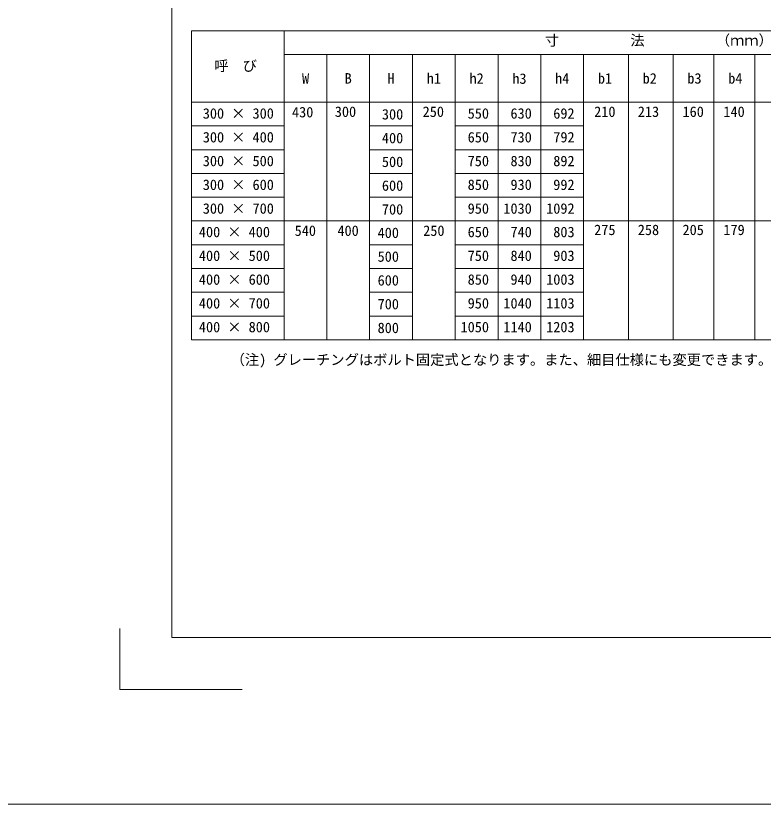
# Model space of a CAD drawing. Units: millimetres, scale not verified. Extents: x 289 to 42849, y -1182 to 27464.
# Drawn here: x 18775 to 21830, y 15913 to 19137 of the extents above; entities that cross this region are included whole.
import ezdxf
from ezdxf.enums import TextEntityAlignment as Align

# ---------------------------------------------------------------- set-up
doc = ezdxf.new("R2010")
doc.units = ezdxf.units.MM
doc.header["$LTSCALE"] = 40
for name, color, linetype, lineweight in [('0_2', 7, 'Continuous', 20), ('Defpoints_3', 8, 'Continuous', 0), ('枠', 5, 'Continuous', 5)]:
    doc.layers.add(name, color=color, linetype=linetype, lineweight=lineweight)
doc.styles.add('ＭＳ ゴシック', font='')
doc.styles.get('ＭＳ ゴシック').set_extended_font_data('MS Gothic')

msp = doc.modelspace()

# ---------------------------------------------------------------- linework, layer by layer
at = {"layer": '0_2'}
for p, q in [((24157.93, 19075.43), (19492.75, 19075.43)), ((19492.75, 19075.43), (19492.75, 18297.82)), ((19871.43, 19075.43), (19871.43, 18297.82)), ((19871.43, 18978.22), (24157.93, 18978.22)), ((20046.39, 18978.22), (20046.39, 18297.82)), ((20221.35, 18978.22), (20221.35, 18297.82)), ((20396.31, 18978.22), (20396.31, 18297.82)), ((20571.27, 18978.22), (20571.27, 18297.82)), ((20746.23, 18978.22), (20746.23, 18297.82)), ((20921.18, 18978.22), (20921.18, 18297.82)), ((21096.14, 18978.22), (21096.14, 18297.82)), ((21278.97, 18978.22), (21278.97, 18297.82)), ((21461.79, 18978.22), (21461.79, 18297.82)), ((21628.89, 18978.22), (21628.89, 17811.83)), ((21795.98, 18978.22), (21795.98, 17811.83)), ((24157.93, 18783.82), (19492.75, 18783.82)), ((19871.43, 18686.62), (19492.75, 18686.62)), ((20221.35, 18686.62), (20396.31, 18686.62)), ((20571.27, 18686.62), (21096.14, 18686.62)), ((19871.43, 18589.43), (19492.75, 18589.43)), ((20221.35, 18589.43), (20396.31, 18589.43)), ((20571.27, 18589.43), (21096.14, 18589.43)), ((19871.43, 18492.22), (19492.75, 18492.22)), ((20221.35, 18492.22), (20396.31, 18492.22)), ((20571.27, 18492.22), (21096.14, 18492.22)), ((19871.43, 18395.02), (19492.75, 18395.02)), ((20221.35, 18395.02), (20396.31, 18395.02)), ((20571.27, 18395.02), (21096.14, 18395.02)), ((24157.93, 18297.82), (19492.75, 18297.82)), ((19492.75, 18297.82), (19492.75, 17811.83)), ((19871.43, 18297.82), (19871.43, 17811.83)), ((20046.39, 18297.82), (20046.39, 17811.83)), ((20221.35, 18297.82), (20221.35, 17811.83)), ((20396.31, 18297.82), (20396.31, 17811.83)), ((20571.27, 18297.82), (20571.27, 17811.83)), ((20746.23, 18297.82), (20746.23, 17811.83)), ((20921.19, 18297.82), (20921.19, 17811.83)), ((21096.14, 18297.82), (21096.14, 17811.83)), ((21278.97, 18297.82), (21278.97, 17811.83)), ((21461.79, 18297.82), (21461.79, 17811.83)), ((19871.43, 18200.62), (19492.75, 18200.62)), ((20221.35, 18200.62), (20396.31, 18200.62)), ((20571.27, 18200.62), (21096.14, 18200.62)), ((19871.43, 18103.42), (19492.75, 18103.42)), ((20221.35, 18103.42), (20396.31, 18103.42)), ((20571.27, 18103.42), (21096.14, 18103.42)), ((19871.43, 18006.22), (19492.75, 18006.22)), ((20221.35, 18006.22), (20396.31, 18006.22)), ((20571.27, 18006.22), (21096.14, 18006.22)), ((19871.43, 17909.02), (19492.75, 17909.02)), ((20221.35, 17909.02), (20396.31, 17909.02)), ((20571.27, 17909.02), (21096.14, 17909.02)), ((19492.75, 17811.83), (24157.93, 17811.83))]:
    msp.add_line(p, q, dxfattribs=at)
at = {"layer": '0_2', "color": 1}
msp.add_line((34337.33, 15912.73), (17313.34, 15912.73), dxfattribs=at)
at = {"layer": 'Defpoints_3', "color": 7, "lineweight": 13}
for p in [(19200.34, 16631.5), (19700.34, 16381.5)]:
    msp.add_line(p, (19200.34, 16381.5), dxfattribs=at)
at = {"layer": '枠', "lineweight": 20}
for p, q in [((19412.84, 23594), (19412.84, 16594)), ((19412.84, 16594), (24237.84, 16594))]:
    msp.add_line(p, q, dxfattribs=at)

# ---------------------------------------------------------------- texts
at = {"layer": '0_2', "style": 'ＭＳ ゴシック'}
for s, p in [('寸\u3000\u3000\u3000\u3000\u3000法\u3000\u3000\u3000\u3000\u3000（ｍｍ）', (20937.42, 19002.5)), ('呼\u3000び', (19585.86, 18898.33)), ('250', (20438.1, 18710.63)), ('300 × 300', (19539.28, 18703.51)), ('430', (19904.07, 18708.83)), ('300', (20079.03, 18710.63)), (' 300', (20242.49, 18700.14)), (' 550', (20593.12, 18703.51)), (' 630', (20768.08, 18703.51)), (' 692', (20943.04, 18703.51)), ('210', (21139.37, 18710.61)), ('213', (21317.7, 18710.61)), ('160', (21500.53, 18710.61)), ('140', (21667.62, 18710.61)), ('300 × 400', (19539.28, 18606.31)), (' 400', (20242.49, 18602.94)), (' 650', (20593.12, 18606.31)), (' 730', (20768.08, 18606.31)), (' 792', (20943.04, 18606.31)), ('300 × 500', (19539.28, 18509.11)), (' 500', (20242.49, 18505.74)), (' 750', (20593.12, 18509.11)), (' 830', (20768.08, 18509.11)), (' 892', (20943.04, 18509.11)), ('300 × 600', (19539.28, 18411.91)), (' 600', (20242.49, 18408.55)), (' 850', (20593.12, 18411.91)), (' 930', (20768.08, 18411.91)), (' 992', (20943.04, 18411.91)), ('300 × 700', (19539.28, 18314.71)), (' 700', (20242.49, 18311.34)), (' 950', (20593.12, 18314.71)), ('1030', (20768.08, 18314.71)), ('1092', (20943.04, 18314.71)), ('275', (21139.37, 18227.44)), ('258', (21317.7, 18227.44)), ('205', (21500.53, 18227.44)), ('179', (21667.62, 18227.44)), ('400 × 400', (19523.35, 18218.81)), ('540', (19914.76, 18224.07)), ('400', (20089.72, 18224.07)), ('400', (20253.99, 18215.45)), ('250', (20440.29, 18224.07)), (' 650', (20593.12, 18218.81)), (' 740', (20768.09, 18218.81)), (' 803', (20943.04, 18218.81)), ('400 × 500', (19523.35, 18121.61)), ('500', (20253.99, 18118.24)), (' 750', (20593.12, 18121.61)), (' 840', (20768.09, 18121.61)), (' 903', (20943.04, 18121.61)), ('400 × 600', (19523.35, 18024.41)), ('600', (20253.99, 18021.04)), (' 850', (20593.12, 18024.41)), (' 940', (20768.09, 18024.41)), ('1003', (20943.04, 18024.41)), ('400 × 700', (19523.35, 17927.21)), ('700', (20253.99, 17923.84)), (' 950', (20593.12, 17927.21)), ('1040', (20768.09, 17927.21)), ('1103', (20943.04, 17927.21)), ('400 × 800', (19523.35, 17830.01)), ('800', (20253.99, 17826.64)), ('1050', (20593.12, 17830.01)), ('1140', (20768.09, 17830.01)), ('1203', (20943.04, 17830.01)), ('（注) グレーチングはボルト固定式となります。また、細目仕様にも変更できます。', (19653.13, 17696.41))]:
    msp.add_text(s, height=42.72, dxfattribs=at).set_placement(p, align=Align.BOTTOM_LEFT)
for s, p in [('W', (19959.49, 18880.39)), ('B', (20133.87, 18881.02)), ('H', (20308.83, 18881.02)), ('h1', (20483.79, 18881.02)), ('h2', (20658.75, 18881.02)), ('h3', (20833.71, 18880.17)), ('h4', (21008.66, 18881.02)), ('b1', (21183.62, 18881.02)), ('b2', (21366.45, 18881.02)), ('b3', (21549.27, 18881.02)), ('b4', (21716.37, 18881.02))]:
    msp.add_text(s, height=42.72, dxfattribs=at).set_placement(p, align=Align.MIDDLE_CENTER)

doc.saveas('drawing.dxf')
